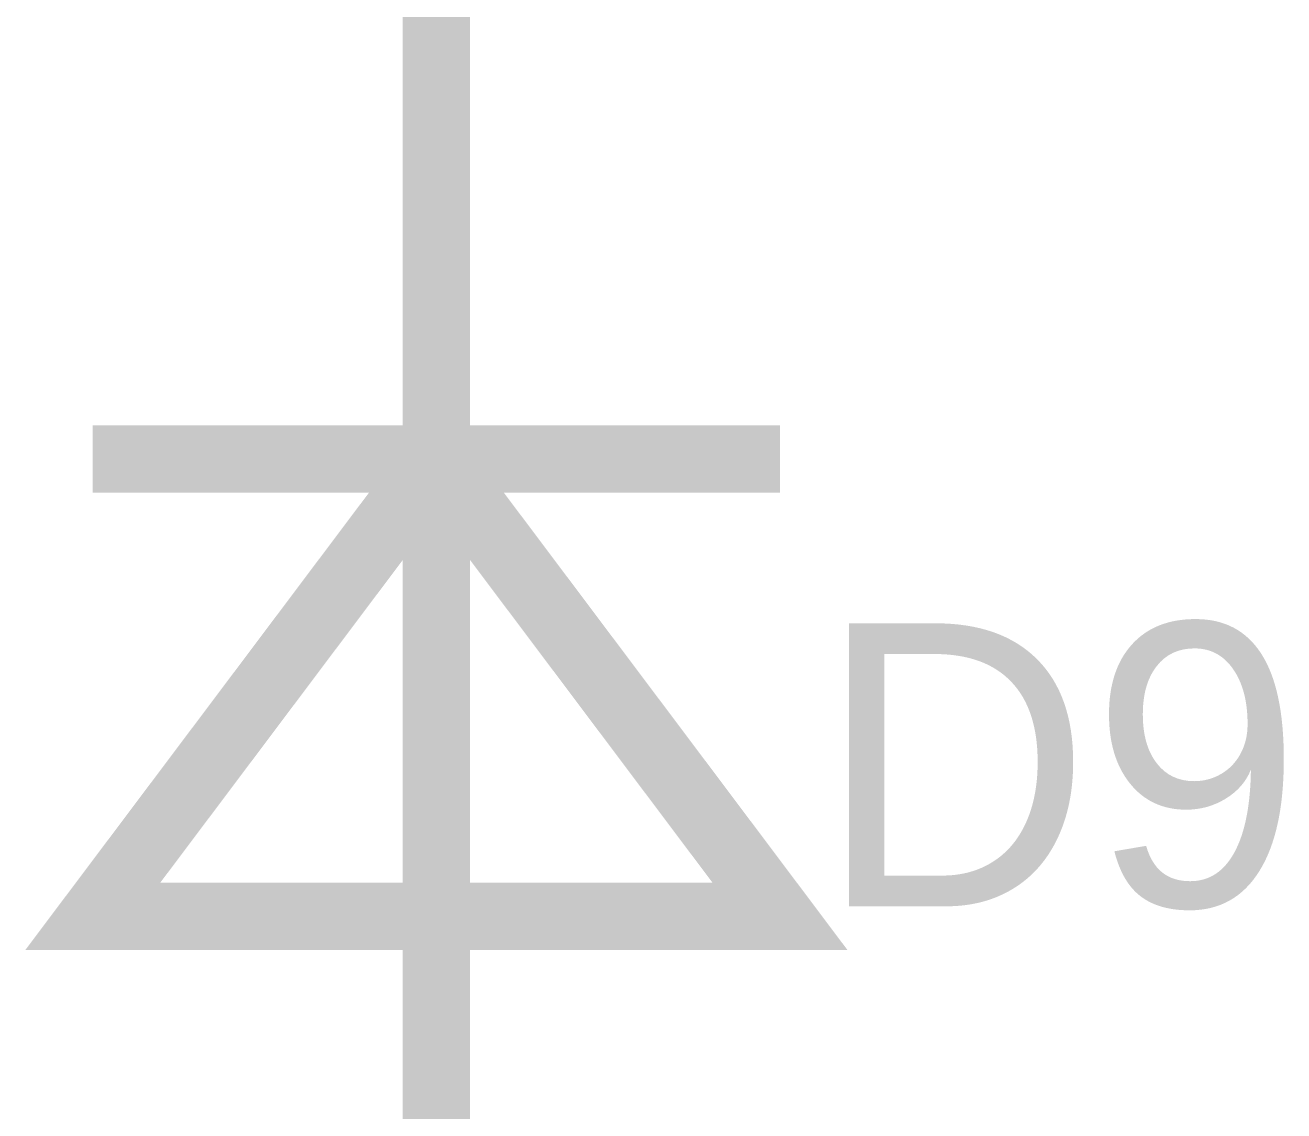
# Model space of a CAD drawing. Header units: inches. Extents: x 0 to 22.3, y 0 to 15.7.
# Drawn here: x 1.0283 to 1.2485, y 5.926 to 6.1159 of the extents above; entities that cross this region are included whole.
import ezdxf

# ---------------------------------------------------------------- set-up
doc = ezdxf.new("R2010")
doc.units = ezdxf.units.IN
doc.header["$MEASUREMENT"] = 0
doc.layers.add('Sheet', color=255, linetype='Continuous')

msp = doc.modelspace()

# ---------------------------------------------------------------- linework, layer by layer
at = {"layer": 'Sheet'}
for points in [[(1.10024, 6.2, 0.0118, 0.0118, 0), (1.10024, 6.1001, 0.0118, 0.0118, 0)], [(1.10024, 5.99977, 0.0118, 0.0118, 0), (1.10024, 6.1001, 0.0118, 0.0118, 0)], [(1.04012, 6.03999, 0.0118, 0.0118, 0), (1.16035, 6.03999, 0.0118, 0.0118, 0)], [(1.10024, 5.99977, 0.0118, 0.0118, 0), (1.10024, 5.89988, 0.0118, 0.0118, 0)]]:
    msp.add_lwpolyline(points, format="xyseb", dxfattribs=at)
for points in [[(1.04012, 5.95999, 0.0118, 0.0118, 0), (1.16035, 5.95999, 0.0118, 0.0118, 0), (1.10024, 6.03999, 0.0118, 0.0118, 0), (1.04012, 5.95999, 0.0118, 0.0118, 0)], [(1.04012, 5.95999, 0.0039, 0.0039, 0), (1.16035, 5.95999, 0.0039, 0.0039, 0), (1.10024, 6.03999, 0.0039, 0.0039, 0), (1.04012, 5.95999, 0.0039, 0.0039, 0)]]:
    msp.add_lwpolyline(points, format="xyseb", close=True, dxfattribs=at)

# ---------------------------------------------------------------- texts
msp.add_text('D9', height=0.049505, dxfattribs=at).set_placement((1.16698, 5.96176))

doc.saveas('drawing.dxf')
